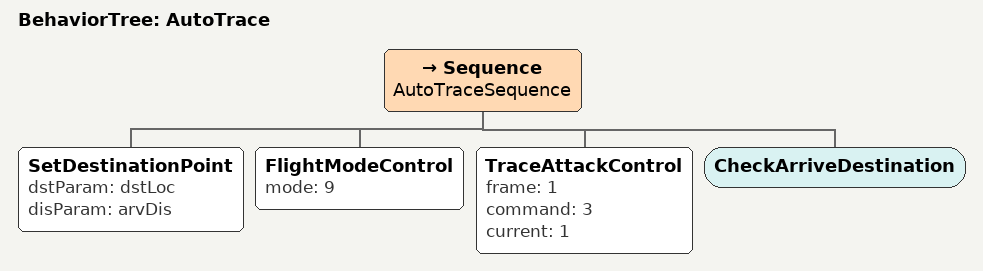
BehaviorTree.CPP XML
<?xml version="1.0" encoding="UTF-8"?>
<root BTCPP_format="4" main_tree_to_execute="AutoTrace">
    <BehaviorTree ID="AutoTrace">
        <Sequence name="AutoTraceSequence">
            <!-- 设置目标点 -->
            <SetDestinationPoint dstParam="dstLoc" disParam="arvDis" />

            <!-- 进入OFFBOARD模式 -->
            <FlightModeControl mode="9" />

            <!-- 执行跟踪控制 -->
            <TraceAttackControl frame="1" command="3" current="1" />

            <!-- 检查到达目标 -->
            <CheckArriveDestination />
        </Sequence>
    </BehaviorTree>
</root>
